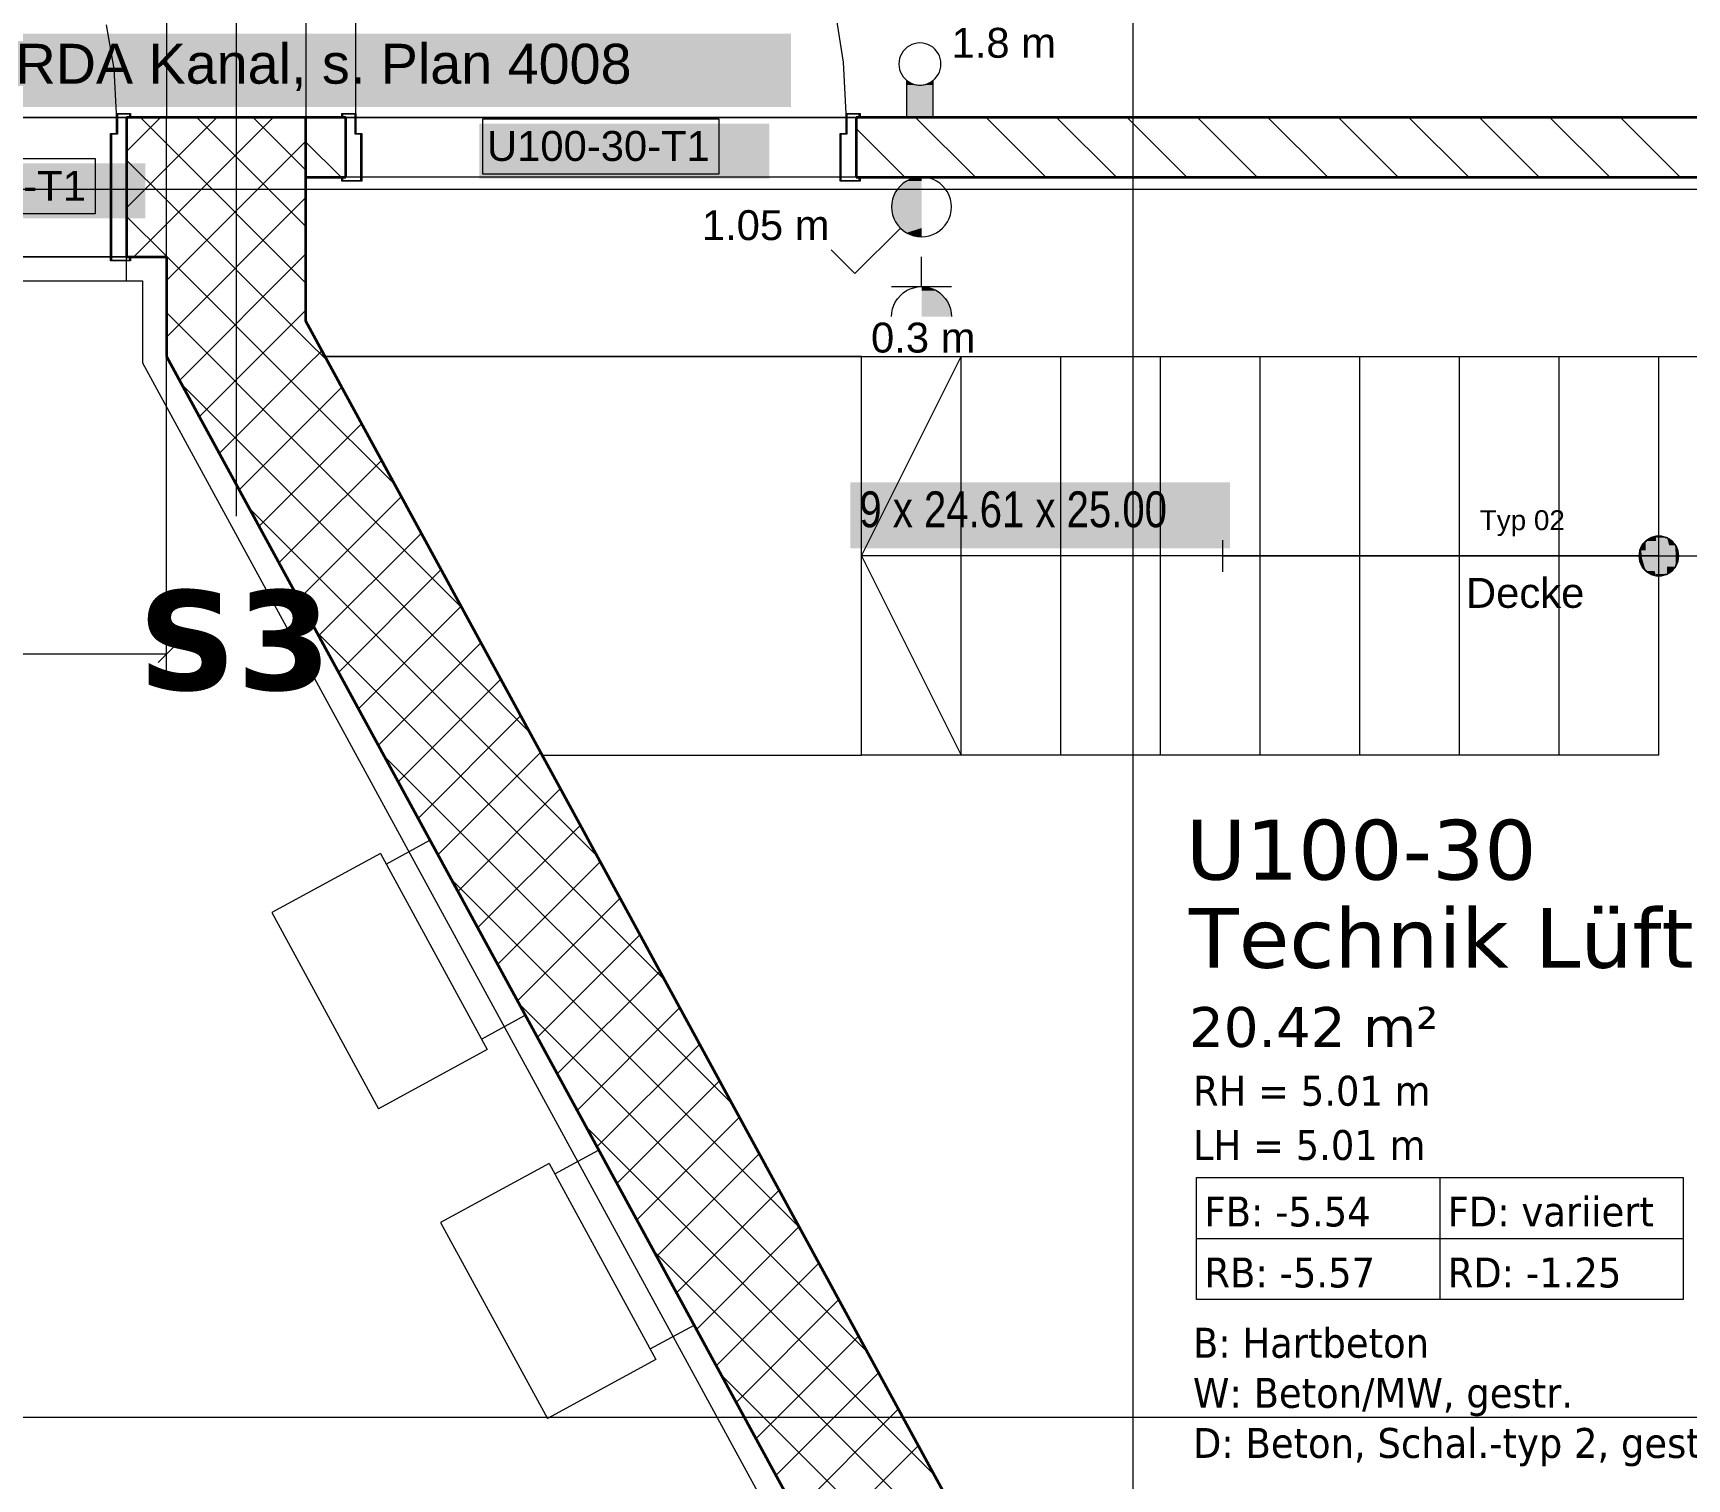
# Model space of a CAD drawing. Extents: x -1132 to 613, y -179 to 712.
# Drawn here: x -905.6 to -822.6, y 196.6 to 269.1 of the extents above; entities that cross this region are included whole.
import ezdxf
from ezdxf.lldxf.tags import DXFTag

# ---------------------------------------------------------------- set-up
doc = ezdxf.new("R2010")
doc.units = 0
doc.layers.get('0').update_dxf_attribs({"lineweight": 13})
for name, color, linetype, lineweight in [('A-____-NOTE-TEXT', 7, 'Continuous', 9), ('A-AREA-____-IDEN', 7, 'Continuous', 5), ('A-DOOR-____-IDEN', 7, 'Continuous', 5), ('A-DOOR-____-OTLN', 7, 'Continuous', 9), ('A-DOOR-FRAM-MCUT', 7, 'Continuous', 9), ('A-DOOR-OPNG-OTLN', 7, 'Continuous', 9), ('A-FLOR-____-OTLN', 7, 'Continuous', 9), ('A-FLOR-____-OVHD', 7, 'Strichpunkt - Fein', 9), ('A-WALL-____-MCUT', 7, 'Continuous', 35), ('A-WALL-____-PATT', 7, 'Continuous', 35), ('S-GRID-____-OTLN', 7, 'Continuous', 5), ('S-STRS-____-IDEN', 7, 'Continuous', 9), ('S-STRS-____-OTLN', 7, 'Continuous', 9)]:
    doc.layers.add(name, color=color, linetype=linetype, lineweight=lineweight)
for name, color, linetype, lineweight, true_color in [('A-DETL-____-OTLN', 5, 'Continuous', 9, 0x0000ff), ('EL01_VVV_Mass', 7, 'Continuous', 13, 0xb2b200), ('EL01_WAN_Brandmeldeanlagen', 7, 'Continuous', 13, 0xff8000), ('EL01_WAN_Kraft', 1, 'Continuous', 13, 0xff0000), ('EL01_WAN_Leuchten', 7, 'Continuous', 13, 0x0080ff), ('EL01_WAN_Leuchtentyp', 7, 'Continuous', 13, 0x0099ff), ('EL01_WAN_Licht', 7, 'Continuous', 13, 0x0080ff), ('S-GRID-____-IDEN', 7, 'Continuous', 9, 0x5555aa)]:
    doc.layers.add(name, color=color, linetype=linetype, lineweight=lineweight, true_color=true_color)
doc.styles.get("Standard").update_dxf_attribs({"font": 'arial.ttf'})
tags = doc.linetypes.add('_Rasterlinie_', pattern=[0.375, 0.2, -0.05, 0.075, -0.05]).pattern_tags.tags
tags[10:11] = [DXFTag(74, 4), DXFTag(75, 0), DXFTag(340, '0'), DXFTag(46, 1.0), DXFTag(50, 0.0), DXFTag(44, 0.0), DXFTag(45, 0.0)]
tags[8:9] = [DXFTag(74, 4), DXFTag(75, 0), DXFTag(340, '0'), DXFTag(46, 1.0), DXFTag(50, 0.0), DXFTag(44, 0.0), DXFTag(45, 0.0)]
tags[6:7] = [DXFTag(74, 4), DXFTag(75, 0), DXFTag(340, '0'), DXFTag(46, 1.0), DXFTag(50, 0.0), DXFTag(44, 0.0), DXFTag(45, 0.0)]
tags[4:5] = [DXFTag(74, 4), DXFTag(75, 0), DXFTag(340, '0'), DXFTag(46, 1.0), DXFTag(50, 0.0), DXFTag(44, 0.0), DXFTag(45, 0.0)]
tags = doc.linetypes.add('_Verdeckte Linien_', pattern=[0.15, 0.1, -0.05]).pattern_tags.tags
tags[6:7] = [DXFTag(74, 4), DXFTag(75, 0), DXFTag(340, '0'), DXFTag(46, 1.0), DXFTag(50, 0.0), DXFTag(44, 0.0), DXFTag(45, 0.0)]
tags[4:5] = [DXFTag(74, 4), DXFTag(75, 0), DXFTag(340, '0'), DXFTag(46, 1.0), DXFTag(50, 0.0), DXFTag(44, 0.0), DXFTag(45, 0.0)]
tags = doc.linetypes.add('Gestrichelt', pattern=[0.1, 0.05, -0.05]).pattern_tags.tags
tags[6:7] = [DXFTag(74, 4), DXFTag(75, 0), DXFTag(340, '0'), DXFTag(46, 1.0), DXFTag(50, 0.0), DXFTag(44, 0.0), DXFTag(45, 0.0)]
tags[4:5] = [DXFTag(74, 4), DXFTag(75, 0), DXFTag(340, '0'), DXFTag(46, 1.0), DXFTag(50, 0.0), DXFTag(44, 0.0), DXFTag(45, 0.0)]
tags = doc.linetypes.add('Grundrissdarstellung Sturz', pattern=[0.25, 0.15, -0.05, 0, -0.05]).pattern_tags.tags
tags[10:11] = [DXFTag(74, 4), DXFTag(75, 0), DXFTag(340, '0'), DXFTag(46, 1.0), DXFTag(50, 0.0), DXFTag(44, 0.0), DXFTag(45, 0.0)]
tags[8:9] = [DXFTag(74, 4), DXFTag(75, 0), DXFTag(340, '0'), DXFTag(46, 1.0), DXFTag(50, 0.0), DXFTag(44, 0.0), DXFTag(45, 0.0)]
tags[6:7] = [DXFTag(74, 4), DXFTag(75, 0), DXFTag(340, '0'), DXFTag(46, 1.0), DXFTag(50, 0.0), DXFTag(44, 0.0), DXFTag(45, 0.0)]
tags[4:5] = [DXFTag(74, 4), DXFTag(75, 0), DXFTag(340, '0'), DXFTag(46, 1.0), DXFTag(50, 0.0), DXFTag(44, 0.0), DXFTag(45, 0.0)]
tags = doc.linetypes.add('Strichpunkt - Fein', pattern=[0.2, 0.1, -0.05, 0, -0.05]).pattern_tags.tags
tags[10:11] = [DXFTag(74, 4), DXFTag(75, 0), DXFTag(340, '0'), DXFTag(46, 1.0), DXFTag(50, 0.0), DXFTag(44, 0.0), DXFTag(45, 0.0)]
tags[8:9] = [DXFTag(74, 4), DXFTag(75, 0), DXFTag(340, '0'), DXFTag(46, 1.0), DXFTag(50, 0.0), DXFTag(44, 0.0), DXFTag(45, 0.0)]
tags[6:7] = [DXFTag(74, 4), DXFTag(75, 0), DXFTag(340, '0'), DXFTag(46, 1.0), DXFTag(50, 0.0), DXFTag(44, 0.0), DXFTag(45, 0.0)]
tags[4:5] = [DXFTag(74, 4), DXFTag(75, 0), DXFTag(340, '0'), DXFTag(46, 1.0), DXFTag(50, 0.0), DXFTag(44, 0.0), DXFTag(45, 0.0)]

# ---------------------------------------------------------------- blocks, each defined once
blk = doc.blocks.new('Referenz-A0UNPDE96I', base_point=(-1115.886, -117.372))
at = {"layer": 'A-____-NOTE-TEXT', "color": 7, "linetype": 'Continuous', "lineweight": 5, "ltscale": 0.13, "true_color": 0xffffff}
for points in [[(-906.986, 265.398), (-867.585, 265.398), (-906.986, 269.072)], [(-867.585, 265.398), (-906.986, 269.072), (-867.585, 269.072)]]:
    blk.add_solid(points, dxfattribs=at)
at = {"layer": 'A-AREA-____-IDEN', "color": 0, "linetype": 'Continuous', "ltscale": 0.13}
for p, q in [((-847.233, 211.702), (-822.833, 211.702)), ((-847.233, 205.579), (-847.233, 211.702)), ((-835.033, 211.702), (-835.033, 205.579)), ((-822.833, 211.702), (-822.833, 205.579)), ((-847.233, 208.64), (-822.833, 208.64)), ((-822.833, 205.579), (-847.233, 205.579))]:
    blk.add_line(p, q, dxfattribs=at)
at = {"layer": 'A-DETL-____-OTLN', "color": 0, "linetype": 'Gestrichelt', "ltscale": 0.13}
for p, q in [((-887.895, 227.423), (-885.7, 228.619)), ((-888.182, 227.95), (-893.627, 224.984)), ((-888.182, 227.95), (-882.824, 218.114)), ((-888.182, 227.95), (-882.824, 218.114)), ((-893.627, 224.984), (-888.269, 215.148)), ((-883.111, 218.641), (-880.916, 219.837)), ((-882.824, 218.114), (-888.269, 215.148)), ((-879.715, 212.406), (-885.16, 209.44)), ((-879.715, 212.406), (-874.357, 202.571)), ((-879.715, 212.406), (-874.357, 202.571)), ((-879.428, 211.879), (-877.233, 213.075)), ((-885.16, 209.44), (-879.802, 199.605)), ((-874.644, 203.098), (-872.449, 204.294)), ((-874.357, 202.571), (-879.802, 199.605))]:
    blk.add_line(p, q, dxfattribs=at)
at = {"layer": 'A-DOOR-____-IDEN', "color": 0, "linetype": 'Continuous', "ltscale": 0.13}
for p, q in [((-883.036, 264.815), (-871.196, 264.815)), ((-883.036, 262.035), (-883.036, 264.815)), ((-871.196, 264.815), (-871.196, 262.035)), ((-914.336, 262.815), (-902.496, 262.815)), ((-902.496, 262.815), (-902.496, 260.035)), ((-871.196, 262.035), (-883.036, 262.035)), ((-902.496, 260.035), (-914.336, 260.035))]:
    blk.add_line(p, q, dxfattribs=at)
at = {"layer": 'A-DOOR-____-IDEN', "color": 7, "linetype": 'Continuous', "ltscale": 0.13, "true_color": 0xffffff}
for points in [[(-883.211, 261.812), (-868.672, 261.812), (-883.211, 264.571)], [(-868.672, 261.812), (-883.211, 264.571), (-868.672, 264.571)], [(-914.511, 259.812), (-899.972, 259.812), (-914.511, 262.571)], [(-899.972, 259.812), (-914.511, 262.571), (-899.972, 262.571)]]:
    blk.add_solid(points, dxfattribs=at)
at = {"layer": 'A-DOOR-____-OTLN', "color": 0, "linetype": 'Grundrissdarstellung Sturz', "ltscale": 0.13}
for p, q in [((-898.915, 292.878), (-898.915, 264.878)), ((-891.915, 292.878), (-891.915, 264.878)), ((-900.915, 264.878), (-921.915, 264.878)), ((-864.315, 264.878), (-889.915, 264.878)), ((-864.315, 261.878), (-889.915, 261.878)), ((-900.915, 257.878), (-921.915, 257.878))]:
    blk.add_line(p, q, dxfattribs=at)
at = {"layer": 'A-DOOR-FRAM-MCUT', "color": 0, "linetype": 'Continuous', "ltscale": 0.13}
for p, q in [((-901.415, 264.078), (-901.415, 265.078)), ((-901.415, 265.078), (-900.715, 265.078)), ((-901.375, 265.038), (-901.375, 264.038)), ((-900.755, 265.038), (-901.375, 265.038)), ((-900.755, 264.878), (-900.755, 265.038)), ((-900.715, 264.878), (-900.755, 264.878)), ((-900.715, 265.078), (-900.715, 264.878)), ((-890.115, 264.878), (-890.115, 265.078)), ((-890.115, 265.078), (-889.415, 265.078)), ((-890.075, 264.878), (-890.115, 264.878)), ((-890.075, 265.038), (-890.075, 264.878)), ((-889.455, 265.038), (-890.075, 265.038)), ((-889.455, 264.038), (-889.455, 265.038)), ((-889.415, 265.078), (-889.415, 264.078)), ((-864.815, 264.078), (-864.815, 265.078)), ((-864.815, 265.078), (-864.115, 265.078)), ((-864.775, 265.038), (-864.775, 264.038)), ((-864.155, 265.038), (-864.775, 265.038)), ((-864.155, 264.878), (-864.155, 265.038)), ((-864.115, 264.878), (-864.155, 264.878)), ((-864.115, 265.078), (-864.115, 264.878)), ((-901.715, 264.078), (-901.415, 264.078)), ((-901.715, 257.678), (-901.715, 264.078)), ((-901.675, 264.038), (-901.675, 257.718)), ((-901.375, 264.038), (-901.675, 264.038)), ((-889.155, 264.038), (-889.455, 264.038)), ((-889.415, 264.078), (-889.115, 264.078)), ((-889.155, 261.718), (-889.155, 264.038)), ((-889.115, 264.078), (-889.115, 261.678)), ((-865.115, 264.078), (-864.815, 264.078)), ((-865.115, 261.678), (-865.115, 264.078)), ((-865.075, 264.038), (-865.075, 261.718)), ((-864.775, 264.038), (-865.075, 264.038)), ((-890.115, 261.878), (-890.075, 261.878)), ((-890.115, 261.678), (-890.115, 261.878)), ((-889.115, 261.678), (-890.115, 261.678)), ((-890.075, 261.878), (-890.075, 261.718)), ((-890.075, 261.718), (-889.155, 261.718)), ((-864.115, 261.678), (-865.115, 261.678)), ((-865.075, 261.718), (-864.155, 261.718)), ((-864.155, 261.878), (-864.115, 261.878)), ((-864.155, 261.718), (-864.155, 261.878)), ((-864.115, 261.878), (-864.115, 261.678)), ((-900.715, 257.678), (-901.715, 257.678)), ((-901.675, 257.718), (-900.755, 257.718)), ((-900.755, 257.878), (-900.715, 257.878)), ((-900.755, 257.718), (-900.755, 257.878)), ((-900.715, 257.878), (-900.715, 257.678))]:
    blk.add_line(p, q, dxfattribs=at)
at = {"layer": 'A-DOOR-OPNG-OTLN', "color": 0, "linetype": 'Continuous', "ltscale": 0.13}
for p, q in [((-889.415, 265.078), (-889.415, 289.678)), ((-864.949, 267.65), (-865.352, 270.193)), ((-901.54, 267.318), (-901.916, 269.529)), ((-901.415, 265.078), (-901.54, 267.318)), ((-864.815, 265.078), (-864.949, 267.65))]:
    blk.add_line(p, q, dxfattribs=at)
at = {"layer": 'A-FLOR-____-OTLN', "color": 0, "linetype": 'Continuous', "ltscale": 0.13}
for p, q in [((-921.415, 264.878), (-901.415, 264.878)), ((-901.375, 264.878), (-900.915, 264.878)), ((-889.915, 264.878), (-889.455, 264.878)), ((-889.415, 264.878), (-864.815, 264.878)), ((-864.775, 264.878), (-864.315, 264.878)), ((-889.155, 261.878), (-889.915, 261.878)), ((-865.115, 261.878), (-889.115, 261.878)), ((-864.315, 261.878), (-865.075, 261.878)), ((-901.713, 257.878), (-921.116, 257.878)), ((-900.915, 257.878), (-901.675, 257.878)), ((-890.944, 252.878), (-807.115, 252.878))]:
    blk.add_line(p, q, dxfattribs=at)
at = {"layer": 'A-FLOR-____-OVHD', "color": 0, "linetype": 'Strichpunkt - Fein', "ltscale": 0.13}
for p, q in [((-900.915, 256.678), (-900.915, 257.878)), ((-982.515, 256.678), (-900.115, 256.678)), ((-900.115, 256.678), (-900.115, 252.573)), ((-900.115, 252.573), (-855.615, 170.881))]:
    blk.add_line(p, q, dxfattribs=at)
at = {"layer": 'A-WALL-____-MCUT', "color": 0, "linetype": 'Continuous', "ltscale": 0.35}
for p, q in [((-900.915, 264.878), (-900.915, 257.878)), ((-889.915, 264.878), (-900.915, 264.878)), ((-891.915, 254.661), (-891.915, 264.878)), ((-889.915, 261.878), (-889.915, 264.878)), ((-807.115, 264.878), (-864.315, 264.878)), ((-864.315, 264.878), (-864.315, 261.878)), ((-891.915, 261.878), (-889.915, 261.878)), ((-864.315, 261.878), (-807.115, 261.878)), ((-900.915, 257.878), (-898.915, 257.878)), ((-898.915, 257.878), (-898.915, 252.878)), ((-846.415, 171.134), (-891.915, 254.661)), ((-898.915, 252.878), (-854.415, 171.187))]:
    blk.add_line(p, q, dxfattribs=at)
at = {"layer": 'A-WALL-____-MCUT', "color": 0, "linetype": 'Continuous', "lineweight": 9, "ltscale": 0.13}
blk.add_line((-898.915, 257.878), (-898.915, 264.878), dxfattribs=at)
at = {"layer": 'A-WALL-____-PATT', "color": 0, "linetype": 'Continuous', "lineweight": 9, "ltscale": 0.13}
for p, q in [((-900.915, 263.176), (-899.212, 264.878)), ((-898.915, 263.57), (-900.223, 264.878)), ((-898.915, 262.347), (-896.384, 264.878)), ((-898.915, 259.519), (-893.555, 264.878)), ((-891.915, 259.399), (-897.394, 264.878)), ((-891.915, 262.227), (-894.566, 264.878)), ((-861.332, 264.878), (-858.332, 261.878)), ((-857.796, 264.878), (-854.796, 261.878)), ((-854.261, 264.878), (-851.261, 261.878)), ((-850.725, 264.878), (-847.725, 261.878)), ((-847.19, 264.878), (-844.19, 261.878)), ((-843.654, 264.878), (-840.654, 261.878)), ((-840.119, 264.878), (-837.119, 261.878)), ((-836.583, 264.878), (-833.583, 261.878)), ((-833.048, 264.878), (-830.048, 261.878)), ((-829.512, 264.878), (-826.512, 261.878)), ((-825.976, 264.878), (-822.976, 261.878)), ((-864.315, 264.326), (-861.867, 261.878)), ((-898.915, 256.691), (-891.915, 263.691)), ((-891.915, 256.57), (-898.915, 263.57)), ((-891.915, 263.641), (-890.152, 261.878)), ((-898.915, 260.742), (-900.915, 262.742)), ((-900.915, 260.347), (-898.915, 262.347)), ((-898.915, 253.862), (-891.915, 260.862)), ((-891.915, 253.742), (-898.915, 260.742)), ((-898.915, 257.913), (-900.915, 259.913)), ((-900.555, 257.878), (-898.915, 259.519)), ((-898.264, 251.684), (-891.915, 258.034)), ((-891.915, 250.913), (-898.915, 257.913)), ((-891.915, 248.085), (-898.915, 255.085)), ((-897.267, 249.853), (-891.915, 255.205)), ((-890.815, 252.642), (-891.915, 253.742)), ((-891.915, 252.377), (-891.109, 253.182)), ((-896.269, 248.022), (-891.915, 252.377)), ((-891.915, 245.257), (-898.171, 251.513)), ((-891.915, 249.548), (-890.112, 251.351)), ((-887.43, 246.429), (-891.915, 250.913)), ((-895.272, 246.191), (-891.915, 249.548)), ((-891.915, 246.72), (-889.114, 249.52)), ((-884.046, 240.217), (-891.915, 248.085)), ((-891.915, 243.892), (-888.117, 247.689)), ((-894.275, 244.36), (-891.915, 246.72)), ((-891.915, 241.063), (-887.119, 245.858)), ((-891.915, 242.428), (-894.787, 245.3)), ((-880.662, 234.004), (-891.915, 245.257)), ((-891.282, 238.867), (-886.122, 244.027)), ((-893.277, 242.529), (-891.915, 243.892)), ((-877.278, 227.791), (-891.915, 242.428)), ((-890.285, 237.036), (-885.125, 242.196)), ((-892.28, 240.698), (-891.915, 241.063)), ((-889.287, 235.205), (-884.127, 240.365)), ((-873.893, 221.579), (-891.402, 239.087)), ((-888.29, 233.374), (-883.13, 238.534)), ((-887.293, 231.543), (-882.132, 236.703)), ((-886.295, 229.712), (-881.135, 234.872)), ((-870.509, 215.366), (-888.018, 232.875)), ((-885.298, 227.881), (-880.138, 233.041)), ((-884.3, 226.05), (-879.14, 231.21)), ((-883.303, 224.219), (-878.143, 229.379)), ((-882.306, 222.388), (-877.145, 227.548)), ((-867.125, 209.153), (-884.634, 226.662)), ((-881.308, 220.557), (-876.148, 225.717)), ((-880.311, 218.726), (-875.151, 223.886)), ((-879.313, 216.895), (-874.153, 222.055)), ((-863.741, 202.941), (-881.25, 220.449)), ((-878.316, 215.064), (-873.156, 220.224)), ((-877.319, 213.233), (-872.158, 218.393)), ((-876.321, 211.402), (-871.161, 216.562)), ((-860.356, 196.728), (-877.865, 214.237)), ((-875.324, 209.571), (-870.163, 214.731)), ((-874.326, 207.74), (-869.166, 212.9)), ((-873.329, 205.909), (-868.169, 211.069)), ((-872.331, 204.078), (-867.171, 209.238)), ((-856.972, 190.515), (-874.481, 208.024)), ((-871.334, 202.247), (-866.174, 207.407)), ((-870.337, 200.416), (-865.176, 205.576)), ((-869.339, 198.585), (-864.179, 203.745)), ((-853.588, 184.302), (-871.097, 201.811)), ((-868.342, 196.754), (-863.182, 201.914)), ((-867.344, 194.923), (-862.184, 200.083)), ((-866.347, 193.092), (-861.187, 198.252))]:
    blk.add_line(p, q, dxfattribs=at)
at = {"layer": 'S-GRID-____-OTLN', "color": 0, "linetype": '_Rasterlinie_', "ltscale": 0.13}
for p, q in [((-895.415, 645.662), (-895.415, 244.87)), ((-850.415, -113.603), (-850.415, 631.478)), ((-1107.612, 261.278), (119.376, 261.278)), ((-1107.612, 199.678), (103.376, 199.678))]:
    blk.add_line(p, q, dxfattribs=at)
at = {"layer": 'S-STRS-____-IDEN', "color": 7, "linetype": 'Continuous', "lineweight": 5, "ltscale": 0.13, "true_color": 0xffffff}
for points in [[(-845.554, 243.259), (-864.604, 243.259), (-845.554, 246.569)], [(-864.604, 243.259), (-845.554, 246.569), (-864.604, 246.569)], [(-845.554, 246.569), (-864.604, 246.569), (-864.604, 246.569)], [(-845.554, 243.259), (-845.554, 243.259), (-864.604, 243.259)]]:
    blk.add_solid(points, dxfattribs=at)
at = {"layer": 'S-STRS-____-OTLN', "color": 0, "linetype": 'Continuous', "ltscale": 0.13}
for p, q in [((-864.049, 252.878), (-890.944, 252.878)), ((-864.049, 232.878), (-864.049, 252.878)), ((-864.049, 242.878), (-859.049, 252.878)), ((-859.049, 232.878), (-859.049, 252.878)), ((-854.049, 232.878), (-854.049, 252.878)), ((-849.049, 232.878), (-849.049, 252.878)), ((-844.049, 232.878), (-844.049, 252.878)), ((-839.049, 232.878), (-839.049, 252.878)), ((-834.049, 232.878), (-834.049, 252.878)), ((-829.049, 232.878), (-829.049, 252.878)), ((-824.049, 232.878), (-824.049, 252.878)), ((-825.015, 243.137), (-825.04, 243.009)), ((-824.973, 243.261), (-825.015, 243.137)), ((-824.704, 243.634), (-825.008, 243.16)), ((-825.008, 243.16), (-825.008, 242.597)), ((-824.915, 243.378), (-824.973, 243.261)), ((-824.842, 243.487), (-824.915, 243.378)), ((-824.756, 243.585), (-824.842, 243.487)), ((-824.658, 243.672), (-824.756, 243.585)), ((-824.191, 243.868), (-824.704, 243.634)), ((-824.549, 243.744), (-824.658, 243.672)), ((-824.432, 243.802), (-824.549, 243.744)), ((-824.308, 243.844), (-824.432, 243.802)), ((-824.179, 243.87), (-824.308, 243.844)), ((-823.633, 243.788), (-824.191, 243.868)), ((-824.049, 243.878), (-824.179, 243.87)), ((-823.918, 243.87), (-824.049, 243.878)), ((-823.79, 243.844), (-823.918, 243.87)), ((-823.666, 243.802), (-823.79, 243.844)), ((-823.549, 243.744), (-823.666, 243.802)), ((-823.208, 243.419), (-823.633, 243.788)), ((-823.44, 243.672), (-823.549, 243.744)), ((-823.342, 243.585), (-823.44, 243.672)), ((-823.255, 243.487), (-823.342, 243.585)), ((-823.183, 243.378), (-823.255, 243.487)), ((-823.049, 242.878), (-823.208, 243.419)), ((-823.125, 243.261), (-823.183, 243.378)), ((-823.083, 243.137), (-823.125, 243.261)), ((-823.057, 243.009), (-823.083, 243.137)), ((-859.049, 242.878), (-864.049, 242.878)), ((-864.049, 242.878), (-859.049, 232.878)), ((-854.049, 242.878), (-859.049, 242.878)), ((-849.049, 242.878), (-854.049, 242.878)), ((-844.049, 242.878), (-849.049, 242.878)), ((-839.049, 242.878), (-844.049, 242.878)), ((-834.049, 242.878), (-839.049, 242.878)), ((-829.049, 242.878), (-834.049, 242.878)), ((-824.049, 242.878), (-829.049, 242.878)), ((-825.04, 243.009), (-825.049, 242.878)), ((-825.049, 242.878), (-825.04, 242.748)), ((-825.04, 242.748), (-825.015, 242.62)), ((-825.015, 242.62), (-824.973, 242.496)), ((-825.008, 242.597), (-824.704, 242.123)), ((-824.973, 242.496), (-824.915, 242.378)), ((-824.915, 242.378), (-824.842, 242.27)), ((-824.842, 242.27), (-824.756, 242.171)), ((-823.633, 241.969), (-823.208, 242.338)), ((-823.342, 242.171), (-823.255, 242.27)), ((-823.255, 242.27), (-823.183, 242.378)), ((-823.208, 242.338), (-823.049, 242.878)), ((-823.183, 242.378), (-823.125, 242.496)), ((-823.125, 242.496), (-823.083, 242.62)), ((-823.083, 242.62), (-823.057, 242.748)), ((-823.049, 242.878), (-823.057, 243.009)), ((-823.057, 242.748), (-823.049, 242.878)), ((-824.756, 242.171), (-824.658, 242.085)), ((-824.704, 242.123), (-824.191, 241.889)), ((-824.658, 242.085), (-824.549, 242.012)), ((-824.549, 242.012), (-824.432, 241.954)), ((-824.432, 241.954), (-824.308, 241.912)), ((-824.308, 241.912), (-824.179, 241.887)), ((-824.191, 241.889), (-823.633, 241.969)), ((-824.179, 241.887), (-824.049, 241.878)), ((-824.049, 241.878), (-823.918, 241.887)), ((-823.918, 241.887), (-823.79, 241.912)), ((-823.79, 241.912), (-823.666, 241.954)), ((-823.666, 241.954), (-823.549, 242.012)), ((-823.549, 242.012), (-823.44, 242.085)), ((-823.44, 242.085), (-823.342, 242.171)), ((-880.049, 232.878), (-864.049, 232.878)), ((-859.049, 232.878), (-864.049, 232.878)), ((-854.049, 232.878), (-859.049, 232.878)), ((-849.049, 232.878), (-854.049, 232.878)), ((-844.049, 232.878), (-849.049, 232.878)), ((-839.049, 232.878), (-844.049, 232.878)), ((-834.049, 232.878), (-839.049, 232.878)), ((-829.049, 232.878), (-834.049, 232.878)), ((-824.049, 232.878), (-829.049, 232.878))]:
    blk.add_line(p, q, dxfattribs=at)
at = {"layer": 'S-STRS-____-OTLN', "color": 0, "linetype": '_Verdeckte Linien_', "ltscale": 0.13}
for p, q in [((-864.049, 232.878), (-864.049, 252.878)), ((-859.049, 232.878), (-859.049, 252.878)), ((-854.049, 232.878), (-854.049, 252.878)), ((-849.049, 232.878), (-849.049, 252.878)), ((-844.049, 232.878), (-844.049, 252.878)), ((-839.049, 232.878), (-839.049, 252.878)), ((-834.049, 232.878), (-834.049, 252.878)), ((-829.049, 232.878), (-829.049, 252.878)), ((-824.049, 232.878), (-824.049, 252.878))]:
    blk.add_line(p, q, dxfattribs=at)
at = {"layer": 'S-STRS-____-OTLN', "color": 0, "linetype": 'Continuous', "ltscale": 0.13}
for points in [[(-825, 243.035), (-825.037, 243.035), (-825, 243.187)], [(-824.704, 243.16), (-825.008, 243.16), (-824.704, 243.634)], [(-824.843, 242.597), (-825.008, 242.597), (-825.008, 243.16)], [(-824.704, 242.123), (-824.704, 243.16), (-825.008, 243.16)], [(-824.94, 243.187), (-825, 243.187), (-824.94, 243.332)], [(-824.951, 242.569), (-825, 242.569), (-825, 243.187)], [(-824.94, 242.424), (-824.94, 243.187), (-825, 243.187)], [(-824.858, 243.332), (-824.94, 243.332), (-824.858, 243.466)], [(-824.868, 242.424), (-824.94, 242.424), (-824.94, 243.332)], [(-824.858, 242.291), (-824.858, 243.332), (-824.94, 243.332)], [(-824.756, 243.466), (-824.858, 243.466), (-824.756, 243.585)], [(-824.765, 242.291), (-824.858, 242.291), (-824.858, 243.466)], [(-824.756, 242.171), (-824.756, 243.466), (-824.858, 243.466)], [(-824.637, 243.585), (-824.756, 243.585), (-824.637, 243.687)], [(-824.645, 242.171), (-824.756, 242.171), (-824.756, 243.585)], [(-824.637, 242.069), (-824.637, 243.585), (-824.756, 243.585)], [(-824.191, 243.634), (-824.704, 243.634), (-824.191, 243.868)], [(-824.26, 242.123), (-824.704, 242.123), (-824.704, 243.634)], [(-824.191, 241.889), (-824.191, 243.634), (-824.704, 243.634)], [(-824.503, 243.687), (-824.637, 243.687), (-824.503, 243.769)], [(-824.509, 242.069), (-824.637, 242.069), (-824.637, 243.687)], [(-824.503, 241.987), (-824.503, 243.687), (-824.637, 243.687)], [(-824.358, 243.769), (-824.503, 243.769), (-824.358, 243.829)], [(-824.363, 241.987), (-824.503, 241.987), (-824.503, 243.769)], [(-824.358, 241.927), (-824.358, 243.769), (-824.503, 243.769)], [(-824.205, 243.829), (-824.358, 243.829), (-824.205, 243.866)], [(-824.208, 241.927), (-824.358, 241.927), (-824.358, 243.829)], [(-824.205, 241.891), (-824.205, 243.829), (-824.358, 243.829)], [(-824.049, 243.866), (-824.205, 243.866), (-824.049, 243.878)], [(-824.05, 241.891), (-824.205, 241.891), (-824.205, 243.866)], [(-824.049, 241.878), (-824.049, 243.866), (-824.205, 243.866)], [(-823.633, 241.969), (-824.191, 241.969), (-824.191, 243.868)], [(-823.633, 243.788), (-824.168, 243.788), (-824.191, 243.868)], [(-823.633, 241.969), (-823.633, 243.788), (-824.168, 243.788)], [(-823.892, 241.891), (-824.049, 241.891), (-824.049, 243.878)], [(-823.892, 243.866), (-824.048, 243.866), (-824.049, 243.878)], [(-823.892, 241.891), (-823.892, 243.866), (-824.048, 243.866)], [(-823.74, 241.927), (-823.892, 241.927), (-823.892, 243.866)], [(-823.74, 243.829), (-823.89, 243.829), (-823.892, 243.866)], [(-823.74, 241.927), (-823.74, 243.829), (-823.89, 243.829)], [(-823.595, 241.987), (-823.74, 241.987), (-823.74, 243.829)], [(-823.595, 243.769), (-823.735, 243.769), (-823.74, 243.829)], [(-823.595, 241.987), (-823.595, 243.769), (-823.735, 243.769)], [(-823.208, 242.338), (-823.633, 242.338), (-823.633, 243.788)], [(-823.208, 243.419), (-823.525, 243.419), (-823.633, 243.788)], [(-823.461, 242.069), (-823.595, 242.069), (-823.595, 243.769)], [(-823.461, 243.687), (-823.588, 243.687), (-823.595, 243.769)], [(-823.461, 242.069), (-823.461, 243.687), (-823.588, 243.687)], [(-823.208, 242.338), (-823.208, 243.419), (-823.525, 243.419)], [(-823.342, 242.171), (-823.461, 242.171), (-823.461, 243.687)], [(-823.342, 243.585), (-823.453, 243.585), (-823.461, 243.687)], [(-823.342, 242.171), (-823.342, 243.585), (-823.453, 243.585)], [(-823.24, 242.291), (-823.342, 242.291), (-823.342, 243.585)], [(-823.24, 243.466), (-823.332, 243.466), (-823.342, 243.585)], [(-823.24, 242.291), (-823.24, 243.466), (-823.332, 243.466)], [(-823.158, 242.424), (-823.24, 242.424), (-823.24, 243.466)], [(-823.158, 243.332), (-823.229, 243.332), (-823.24, 243.466)], [(-823.158, 242.424), (-823.158, 243.332), (-823.229, 243.332)], [(-823.049, 242.878), (-823.208, 242.878), (-823.208, 243.419)], [(-823.098, 242.569), (-823.158, 242.569), (-823.158, 243.332)], [(-823.098, 243.187), (-823.146, 243.187), (-823.158, 243.332)], [(-823.098, 242.569), (-823.098, 243.187), (-823.146, 243.187)], [(-823.061, 242.722), (-823.098, 242.722), (-823.098, 243.187)], [(-823.061, 243.035), (-823.086, 243.035), (-823.098, 243.187)], [(-825.037, 242.878), (-825.049, 242.878), (-825.037, 243.035)], [(-825.037, 242.722), (-825.037, 242.878), (-825.049, 242.878)], [(-825.012, 242.722), (-825.037, 242.722), (-825.037, 243.035)], [(-825, 242.569), (-825, 243.035), (-825.037, 243.035)], [(-825, 242.569), (-825.012, 242.722), (-825.037, 242.722)], [(-824.704, 242.123), (-824.843, 242.597), (-825.008, 242.597)], [(-824.94, 242.424), (-824.951, 242.569), (-825, 242.569)], [(-824.858, 242.291), (-824.868, 242.424), (-824.94, 242.424)], [(-824.756, 242.171), (-824.765, 242.291), (-824.858, 242.291)], [(-823.633, 241.969), (-823.208, 242.338), (-823.633, 242.338)], [(-823.342, 242.171), (-823.24, 242.291), (-823.342, 242.291)], [(-823.24, 242.291), (-823.158, 242.424), (-823.24, 242.424)], [(-823.208, 242.338), (-823.049, 242.878), (-823.208, 242.878)], [(-823.158, 242.424), (-823.098, 242.569), (-823.158, 242.569)], [(-823.098, 242.569), (-823.061, 242.722), (-823.098, 242.722)], [(-823.061, 242.722), (-823.061, 243.035), (-823.086, 243.035)], [(-823.049, 242.878), (-823.061, 242.878), (-823.061, 243.035)], [(-823.061, 242.722), (-823.049, 242.878), (-823.061, 242.878)], [(-824.637, 242.069), (-824.645, 242.171), (-824.756, 242.171)], [(-824.191, 241.889), (-824.26, 242.123), (-824.704, 242.123)], [(-824.503, 241.987), (-824.509, 242.069), (-824.637, 242.069)], [(-824.358, 241.927), (-824.363, 241.987), (-824.503, 241.987)], [(-824.205, 241.891), (-824.208, 241.927), (-824.358, 241.927)], [(-824.049, 241.878), (-824.05, 241.891), (-824.205, 241.891)], [(-824.191, 241.889), (-823.633, 241.969), (-824.191, 241.969)], [(-824.049, 241.878), (-823.892, 241.891), (-824.049, 241.891)], [(-823.892, 241.891), (-823.74, 241.927), (-823.892, 241.927)], [(-823.74, 241.927), (-823.595, 241.987), (-823.74, 241.987)], [(-823.595, 241.987), (-823.461, 242.069), (-823.595, 242.069)], [(-823.461, 242.069), (-823.342, 242.171), (-823.461, 242.171)]]:
    blk.add_solid(points, dxfattribs=at)
at = {"layer": 'A-____-NOTE-TEXT', "color": 0, "linetype": 'Continuous', "lineweight": 5, "ltscale": 0.13, "insert": (-906.486, 268.572), "char_height": 2, "attachment_point": 1}
blk.add_mtext('{\\fArial;RDA Kanal, s. Plan 4008}', dxfattribs=at)
at = {"layer": 'A-AREA-____-IDEN', "color": 0, "linetype": 'Continuous', "ltscale": 0.13, "attachment_point": 1}
for s, insert, char_height in [('{\\fVerdana;U100-30}', (-847.77, 229.642), 3), ('{\\fVerdana;Technik Lüftung}', (-847.627, 225.219), 3), ('{\\fVerdana;20.42 m²}', (-847.617, 220.249), 2), ('{\\W0.9;\\fVerdana;RH = 5.01 m}', (-847.419, 216.8), 1.5), ('{\\W0.9;\\fVerdana;LH = 5.01 m}', (-847.419, 214.078), 1.5), ('{\\W0.9;\\fVerdana;FB: -5.54}', (-846.843, 210.742), 1.5), ('{\\W0.9;\\fVerdana;FD: variiert}', (-834.643, 210.742), 1.5), ('{\\W0.9;\\fVerdana;RB: -5.57}', (-846.843, 207.681), 1.5), ('{\\W0.9;\\fVerdana;RD: -1.25}', (-834.643, 207.681), 1.5), ('{\\W0.9;\\fVerdana;B: Hartbeton}', (-847.419, 204.157), 1.5), ('{\\W0.9;\\fVerdana;W: Beton/MW, gestr.}', (-847.419, 201.643), 1.5), ('{\\W0.9;\\fVerdana;D: Beton, Schal.-typ 2, gestr.}', (-847.419, 199.129), 1.5)]:
    blk.add_mtext(s, dxfattribs=dict(at, insert=insert, char_height=char_height))
at = {"layer": 'A-DOOR-____-IDEN', "color": 0, "linetype": 'Continuous', "ltscale": 0.13, "char_height": 1.5, "attachment_point": 1}
for s, insert in [('{\\fArial;U100-30-T1}', (-882.836, 264.196)), ('{\\fArial;U100-34-T1}', (-914.136, 262.196))]:
    blk.add_mtext(s, dxfattribs=dict(at, insert=insert))
at = {"layer": 'S-GRID-____-IDEN', "color": 0, "linetype": 'Continuous', "lineweight": 5, "ltscale": 0.13, "insert": (-900.345, 241.161), "char_height": 5, "attachment_point": 1}
blk.add_mtext('{\\fVerdana|b1|i0;S3}', dxfattribs=at)
at = {"layer": 'S-STRS-____-IDEN', "color": 0, "linetype": 'Continuous', "lineweight": 5, "ltscale": 0.13, "insert": (-864.154, 246.119), "char_height": 1.8, "attachment_point": 1}
blk.add_mtext('{\\W0.8;\\fArial;9 x 24.61 x 25.00}', dxfattribs=at)
blk = doc.blocks.new('Maß-A0UNPE4Z6I', base_point=(-923.023, 236.947))
at = {"color": 0, "lineweight": -2}
for p, q in [((-898.913, 236.947), (-898.913, 257.878)), ((-922.609, 236.947), (-922.609, 242.994)), ((-923.023, 237.533), (-922.195, 238.361)), ((-899.326, 237.533), (-898.499, 238.361)), ((-898.913, 237.947), (-922.609, 237.947))]:
    blk.add_line(p, q, dxfattribs=at)
at = {"color": 0, "lineweight": -2, "insert": (-913.405, 241.28), "char_height": 2.5, "attachment_point": 1}
blk.add_mtext('{\\fArial;118}', dxfattribs=at)
blk = doc.blocks.new('Maß-A0UNPEBT6I', base_point=(-919.588, 200.021))
at = {"color": 0, "lineweight": -2}
for p, q in [((-916.668, 258.292), (-915.841, 257.465)), ((-917.254, 257.878), (-898.913, 257.878)), ((-916.254, 200.434), (-916.254, 257.878)), ((-916.668, 200.848), (-915.841, 200.021)), ((-917.254, 200.434), (-911.784, 200.434))]:
    blk.add_line(p, q, dxfattribs=at)
at = {"color": 0, "lineweight": -2, "insert": (-919.588, 226.372), "char_height": 2.5, "attachment_point": 1, "rotation": 90}
blk.add_mtext('{\\fArial;287}', dxfattribs=at)
blk = doc.blocks.new('Schalter_ Schema 0_ AP-A0UNPEFJ6I', base_point=(-865.574, 257.045))
at = {"color": 0, "lineweight": -2}
for p, q in [((-862.096, 261.448), (-862.225, 261.301)), ((-861.948, 261.578), (-862.096, 261.448)), ((-861.785, 261.687), (-861.948, 261.578)), ((-861.609, 261.773), (-861.785, 261.687)), ((-861.424, 261.836), (-861.609, 261.773)), ((-861.231, 261.875), (-861.424, 261.836)), ((-861.035, 261.888), (-861.231, 261.875)), ((-860.84, 261.875), (-861.035, 261.888)), ((-860.647, 261.836), (-860.84, 261.875)), ((-860.461, 261.773), (-860.647, 261.836)), ((-860.285, 261.687), (-860.461, 261.773)), ((-860.122, 261.578), (-860.285, 261.687)), ((-859.975, 261.448), (-860.122, 261.578)), ((-859.845, 261.301), (-859.975, 261.448)), ((-862.522, 260.583), (-862.535, 260.388)), ((-862.484, 260.776), (-862.522, 260.583)), ((-862.421, 260.962), (-862.484, 260.776)), ((-862.334, 261.138), (-862.421, 260.962)), ((-862.225, 261.301), (-862.334, 261.138)), ((-859.736, 261.138), (-859.845, 261.301)), ((-859.65, 260.962), (-859.736, 261.138)), ((-859.586, 260.776), (-859.65, 260.962)), ((-859.548, 260.583), (-859.586, 260.776)), ((-859.535, 260.388), (-859.548, 260.583)), ((-862.535, 260.388), (-862.522, 260.192)), ((-862.522, 260.192), (-862.484, 259.999)), ((-862.484, 259.999), (-862.421, 259.814)), ((-862.421, 259.814), (-862.334, 259.638)), ((-859.736, 259.638), (-859.65, 259.814)), ((-859.65, 259.814), (-859.586, 259.999)), ((-859.586, 259.999), (-859.548, 260.192)), ((-859.548, 260.192), (-859.535, 260.388)), ((-862.096, 259.327), (-864.378, 257.045)), ((-862.334, 259.638), (-862.225, 259.474)), ((-862.225, 259.474), (-862.096, 259.327)), ((-862.096, 259.327), (-861.948, 259.198)), ((-861.948, 259.198), (-861.785, 259.089)), ((-861.785, 259.089), (-861.609, 259.002)), ((-861.609, 259.002), (-861.424, 258.939)), ((-861.424, 258.939), (-861.231, 258.9)), ((-861.231, 258.9), (-861.035, 258.888)), ((-861.035, 258.888), (-860.84, 258.9)), ((-860.84, 258.9), (-860.647, 258.939)), ((-860.647, 258.939), (-860.461, 259.002)), ((-860.461, 259.002), (-860.285, 259.089)), ((-860.285, 259.089), (-860.122, 259.198)), ((-860.122, 259.198), (-859.975, 259.327)), ((-859.975, 259.327), (-859.845, 259.474)), ((-859.845, 259.474), (-859.736, 259.638)), ((-864.378, 257.045), (-865.574, 258.241))]:
    blk.add_line(p, q, dxfattribs=at)
for points in [[(-861.035, 261.138), (-862.334, 261.138), (-861.035, 261.448)], [(-862.334, 261.138), (-861.035, 261.448), (-862.096, 261.448)], [(-861.035, 261.448), (-862.096, 261.448), (-861.035, 261.687)], [(-862.096, 261.448), (-861.035, 261.687), (-861.785, 261.687)], [(-861.035, 261.687), (-861.785, 261.687), (-861.035, 261.836)], [(-861.785, 261.687), (-861.035, 261.836), (-861.424, 261.836)], [(-861.035, 261.836), (-861.424, 261.836), (-861.035, 261.888)], [(-861.035, 260.388), (-862.535, 260.388), (-861.035, 260.776)], [(-862.535, 260.388), (-861.035, 260.776), (-862.484, 260.776)], [(-861.035, 260.776), (-862.484, 260.776), (-861.035, 261.138)], [(-862.484, 260.776), (-861.035, 261.138), (-862.334, 261.138)], [(-862.484, 259.999), (-861.035, 260.388), (-862.535, 260.388)], [(-861.035, 259.999), (-862.484, 259.999), (-861.035, 260.388)], [(-862.334, 259.638), (-861.035, 259.999), (-862.484, 259.999)], [(-861.035, 259.638), (-862.334, 259.638), (-861.035, 259.999)], [(-862.096, 259.327), (-861.035, 259.638), (-862.334, 259.638)], [(-861.035, 259.327), (-862.096, 259.327), (-861.035, 259.638)], [(-861.785, 259.089), (-861.035, 259.327), (-862.096, 259.327)], [(-861.035, 259.089), (-861.785, 259.089), (-861.035, 259.327)], [(-861.424, 258.939), (-861.035, 259.089), (-861.785, 259.089)], [(-861.035, 258.939), (-861.424, 258.939), (-861.035, 259.089)], [(-861.035, 258.888), (-861.035, 258.939), (-861.424, 258.939)]]:
    blk.add_solid(points, dxfattribs=at)
blk = doc.blocks.new('Absolute Höhe-A0UNPEFL6I', base_point=(-872.056, 258.724))
at = {"color": 0, "lineweight": -2, "insert": (-872.056, 260.224), "char_height": 1.5, "attachment_point": 1}
blk.add_mtext('{\\fArial;1.05 m}', dxfattribs=at)
blk = doc.blocks.new('LED-Langfeldleuchte 37W-A0UNPEUL6I', base_point=(-845.913, 242.078))
at = {"color": 0, "lineweight": -2}
for p, q in [((-845.913, 242.078), (-845.913, 243.678)), ((-815.913, 242.078), (-815.913, 243.678)), ((-845.913, 242.878), (-815.913, 242.878))]:
    blk.add_line(p, q, dxfattribs=at)
blk = doc.blocks.new('Bemerkung 1-A0UNPEUN6I', base_point=(-833.03, 244.172))
at = {"color": 0, "lineweight": -2, "insert": (-833.03, 245.172), "char_height": 1, "attachment_point": 1}
blk.add_mtext('{\\fArial;Typ 02}', dxfattribs=at)
blk = doc.blocks.new('Absolute Höhe-A0UNPEUP6I', base_point=(-833.721, 240.275))
at = {"color": 0, "lineweight": -2, "insert": (-833.721, 241.775), "char_height": 1.5, "attachment_point": 1}
blk.add_mtext('{\\fArial;Decke}', dxfattribs=at)
blk = doc.blocks.new('Steckdose T13_ AP-A0UNPF7R6I', base_point=(-862.535, 254.888))
at = {"color": 0, "linetype": 'ByBlock', "lineweight": -2, "ltscale": 0.13}
for p, q in [((-861.035, 256.388), (-861.035, 257.888)), ((-862.535, 256.388), (-859.535, 256.388)), ((-861.424, 256.336), (-861.231, 256.375)), ((-861.231, 256.375), (-861.035, 256.388)), ((-861.035, 256.388), (-860.84, 256.375)), ((-860.84, 256.375), (-860.647, 256.336)), ((-862.421, 255.462), (-862.334, 255.638)), ((-862.334, 255.638), (-862.225, 255.801)), ((-862.225, 255.801), (-862.096, 255.948)), ((-862.096, 255.948), (-861.948, 256.078)), ((-861.948, 256.078), (-861.785, 256.187)), ((-861.785, 256.187), (-861.609, 256.273)), ((-861.609, 256.273), (-861.424, 256.336)), ((-860.647, 256.336), (-860.461, 256.273)), ((-860.461, 256.273), (-860.285, 256.187)), ((-860.285, 256.187), (-860.122, 256.078)), ((-860.122, 256.078), (-859.975, 255.948)), ((-859.975, 255.948), (-859.845, 255.801)), ((-859.845, 255.801), (-859.736, 255.638)), ((-859.736, 255.638), (-859.65, 255.462)), ((-862.535, 254.888), (-862.522, 255.083)), ((-862.522, 255.083), (-862.484, 255.276)), ((-862.484, 255.276), (-862.421, 255.462)), ((-859.65, 255.462), (-859.586, 255.276)), ((-859.586, 255.276), (-859.548, 255.083)), ((-859.548, 255.083), (-859.535, 254.888))]:
    blk.add_line(p, q, dxfattribs=at)
for points in [[(-861.035, 256.336), (-860.647, 256.336), (-861.035, 256.388)], [(-861.035, 256.187), (-860.285, 256.187), (-861.035, 256.336)], [(-860.285, 256.187), (-861.035, 256.336), (-860.647, 256.336)], [(-861.035, 255.948), (-859.975, 255.948), (-861.035, 256.187)], [(-859.975, 255.948), (-861.035, 256.187), (-860.285, 256.187)], [(-861.035, 255.638), (-859.736, 255.638), (-861.035, 255.948)], [(-859.736, 255.638), (-861.035, 255.948), (-859.975, 255.948)], [(-861.035, 255.276), (-859.586, 255.276), (-861.035, 255.638)], [(-859.586, 255.276), (-861.035, 255.638), (-859.736, 255.638)], [(-861.035, 254.888), (-859.535, 254.888), (-861.035, 255.276)], [(-859.535, 254.888), (-861.035, 255.276), (-859.586, 255.276)]]:
    blk.add_solid(points, dxfattribs=at)
blk = doc.blocks.new('Absolute Höhe-A0UNPF7T6I', base_point=(-863.569, 253.082))
at = {"color": 0, "lineweight": -2, "insert": (-863.569, 254.582), "char_height": 1.5, "attachment_point": 1}
blk.add_mtext('{\\fArial;0.3 m}', dxfattribs=at)
blk = doc.blocks.new('Alarmindikator_ UP-A0UNPG0L6I', base_point=(-862.171, 264.878))
at = {"color": 0, "lineweight": -2}
for p, q in [((-862.029, 268.085), (-862.09, 267.961)), ((-861.952, 268.2), (-862.029, 268.085)), ((-861.861, 268.304), (-861.952, 268.2)), ((-861.758, 268.395), (-861.861, 268.304)), ((-861.643, 268.472), (-861.758, 268.395)), ((-861.519, 268.533), (-861.643, 268.472)), ((-861.388, 268.577), (-861.519, 268.533)), ((-861.252, 268.604), (-861.388, 268.577)), ((-861.115, 268.613), (-861.252, 268.604)), ((-860.977, 268.604), (-861.115, 268.613)), ((-860.841, 268.577), (-860.977, 268.604)), ((-860.711, 268.533), (-860.841, 268.577)), ((-860.587, 268.472), (-860.711, 268.533)), ((-860.472, 268.395), (-860.587, 268.472)), ((-860.368, 268.304), (-860.472, 268.395)), ((-860.277, 268.2), (-860.368, 268.304)), ((-860.2, 268.085), (-860.277, 268.2)), ((-860.139, 267.961), (-860.2, 268.085)), ((-862.162, 267.695), (-862.171, 267.557)), ((-862.171, 267.557), (-862.162, 267.419)), ((-862.135, 267.831), (-862.162, 267.695)), ((-862.162, 267.419), (-862.135, 267.284)), ((-862.09, 267.961), (-862.135, 267.831)), ((-862.135, 267.284), (-862.09, 267.153)), ((-860.095, 267.831), (-860.139, 267.961)), ((-860.139, 267.153), (-860.095, 267.284)), ((-860.068, 267.695), (-860.095, 267.831)), ((-860.095, 267.284), (-860.068, 267.419)), ((-860.059, 267.557), (-860.068, 267.695)), ((-860.068, 267.419), (-860.059, 267.557)), ((-862.09, 267.153), (-862.029, 267.029)), ((-862.029, 267.029), (-861.952, 266.914)), ((-861.952, 266.914), (-861.861, 266.811)), ((-861.861, 266.811), (-861.758, 266.719)), ((-861.787, 266.743), (-861.787, 264.878)), ((-861.787, 266.743), (-861.679, 266.665)), ((-861.758, 266.719), (-861.643, 266.643)), ((-861.679, 266.665), (-861.563, 266.601)), ((-861.643, 266.643), (-861.519, 266.582)), ((-861.563, 266.601), (-861.44, 266.553)), ((-861.519, 266.582), (-861.388, 266.537)), ((-861.44, 266.553), (-861.312, 266.52)), ((-861.388, 266.537), (-861.252, 266.51)), ((-861.312, 266.52), (-861.181, 266.503)), ((-861.252, 266.51), (-861.115, 266.501)), ((-861.181, 266.503), (-861.048, 266.503)), ((-861.115, 266.501), (-860.977, 266.51)), ((-861.048, 266.503), (-860.917, 266.52)), ((-860.977, 266.51), (-860.841, 266.537)), ((-860.917, 266.52), (-860.789, 266.553)), ((-860.841, 266.537), (-860.711, 266.582)), ((-860.789, 266.553), (-860.666, 266.601)), ((-860.711, 266.582), (-860.587, 266.643)), ((-860.666, 266.601), (-860.55, 266.665)), ((-860.587, 266.643), (-860.472, 266.719)), ((-860.55, 266.665), (-860.443, 266.743)), ((-860.472, 266.719), (-860.368, 266.811)), ((-860.443, 264.878), (-860.443, 266.743)), ((-860.368, 266.811), (-860.277, 266.914)), ((-860.277, 266.914), (-860.2, 267.029)), ((-860.2, 267.029), (-860.139, 267.153)), ((-861.787, 264.878), (-860.443, 264.878))]:
    blk.add_line(p, q, dxfattribs=at)
for points in [[(-861.787, 266.59), (-861.539, 266.59), (-861.787, 266.743)], [(-861.787, 266.511), (-861.26, 266.511), (-861.787, 266.59)], [(-861.26, 266.511), (-861.787, 266.59), (-861.539, 266.59)], [(-861.787, 264.878), (-860.443, 264.878), (-861.787, 266.511)], [(-860.443, 264.878), (-861.787, 266.511), (-860.443, 266.511)], [(-860.969, 266.511), (-860.443, 266.511), (-860.69, 266.59)], [(-860.69, 266.59), (-860.443, 266.59), (-860.443, 266.743)], [(-860.443, 266.511), (-860.69, 266.59), (-860.443, 266.59)]]:
    blk.add_solid(points, dxfattribs=at)
blk = doc.blocks.new('Absolute Höhe-A0UNPG0N6I', base_point=(-859.531, 267.871))
at = {"color": 0, "lineweight": -2, "insert": (-859.531, 269.371), "char_height": 1.5, "attachment_point": 1}
blk.add_mtext('{\\fArial;1.8 m}', dxfattribs=at)

msp = doc.modelspace()

# ---------------------------------------------------------------- block references
at = {"color": 9, "lineweight": 25, "ltscale": 0.25, "true_color": 0xc0c0c0}
msp.add_blockref('Referenz-A0UNPDE96I', (-1115.886, -117.372), dxfattribs=at)
at = {"layer": 'EL01_VVV_Mass', "linetype": 'Continuous', "ltscale": 0.13}
for name, p in [('Maß-A0UNPEBT6I', (-919.588, 200.021)), ('Maß-A0UNPE4Z6I', (-923.023, 236.947))]:
    msp.add_blockref(name, p, dxfattribs=at)
at = {"layer": 'EL01_WAN_Brandmeldeanlagen', "linetype": 'Continuous', "ltscale": 0.13}
for name, p in [('Absolute Höhe-A0UNPG0N6I', (-859.531, 267.871)), ('Alarmindikator_ UP-A0UNPG0L6I', (-862.171, 264.878))]:
    msp.add_blockref(name, p, dxfattribs=at)
at = {"layer": 'EL01_WAN_Kraft', "ltscale": 0.13}
for name, p in [('Steckdose T13_ AP-A0UNPF7R6I', (-862.535, 254.888)), ('Absolute Höhe-A0UNPF7T6I', (-863.569, 253.082))]:
    msp.add_blockref(name, p, dxfattribs=at)
at = {"layer": 'EL01_WAN_Leuchten', "ltscale": 0.13}
for name, p in [('LED-Langfeldleuchte 37W-A0UNPEUL6I', (-845.913, 242.078)), ('Absolute Höhe-A0UNPEUP6I', (-833.721, 240.275))]:
    msp.add_blockref(name, p, dxfattribs=at)
at = {"layer": 'EL01_WAN_Leuchtentyp', "ltscale": 0.13}
msp.add_blockref('Bemerkung 1-A0UNPEUN6I', (-833.03, 244.172), dxfattribs=at)
at = {"layer": 'EL01_WAN_Licht', "linetype": 'Continuous', "ltscale": 0.13}
for name, p in [('Schalter_ Schema 0_ AP-A0UNPEFJ6I', (-865.574, 257.045)), ('Absolute Höhe-A0UNPEFL6I', (-872.056, 258.724))]:
    msp.add_blockref(name, p, dxfattribs=at)

doc.saveas('drawing.dxf')
